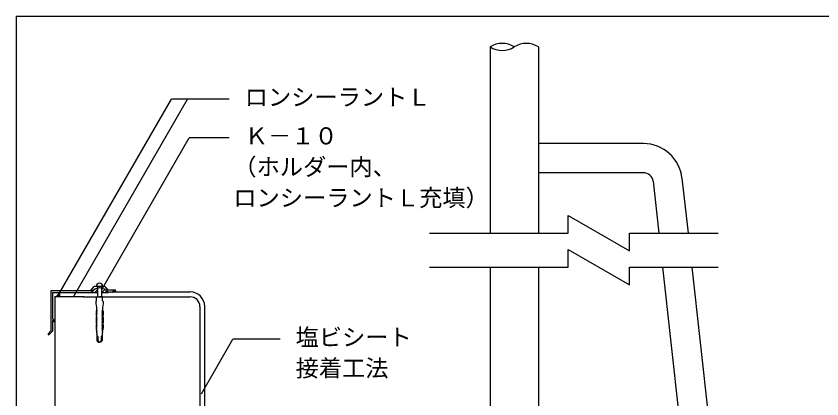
# Model space of a CAD drawing. Units: millimetres, scale not verified. Extents: x -663 to 617, y -983 to 985.
# Drawn here: x -663 to 170, y 589 to 985 of the extents above; entities that cross this region are included whole.
import ezdxf
from ezdxf.enums import TextEntityAlignment as Align

# ---------------------------------------------------------------- set-up
doc = ezdxf.new("R2010")
doc.units = ezdxf.units.MM
doc.header["$LTSCALE"] = 8
for name, color, linetype in [('4-2', 7, 'Continuous'), ('4-3', 3, 'Continuous'), ('4-4', 2, 'Continuous'), ('4-6', 2, 'Continuous'), ('4-7', 7, 'Continuous'), ('4-A', 7, 'Continuous'), ('4-D', 4, 'Continuous'), ('F-7', 1, 'Continuous')]:
    doc.layers.add(name, color=color, linetype=linetype)
doc.styles.add('ＭＳ ゴシック', font='')
doc.styles.get('ＭＳ ゴシック').set_extended_font_data('MS Gothic')

msp = doc.modelspace()

# ---------------------------------------------------------------- linework, layer by layer
at = {"layer": '4-2'}
for p, q in [((-617.6, 694.891), (-622.6, 694.891)), ((-622.6, 694.891), (-622.6, 670.025)), ((-617.6, 699.391), (-617.6, 694.891)), ((-593.224, 694.891), (-482.6, 694.891)), ((-585.272, 699.391), (-578.325, 699.391)), ((-574.325, 699.391), (-567.379, 699.391)), ((-472.6, 684.891), (-472.6, 294.891))]:
    msp.add_line(p, q, dxfattribs=at)
at = {"layer": '4-2', "color": 1}
msp.add_line((-592.6, 694.891), (-617.6, 694.891), dxfattribs=at)
at = {"layer": '4-2'}
for points in [[(-235.1, 760.578), (-91.796, 760.578), (-91.796, 778.826), (-28.583, 742.33), (-28.583, 760.578), (63.227, 760.578)], [(-235.1, 725.578), (-91.796, 725.578), (-91.796, 743.826), (-28.583, 707.33), (-28.583, 725.578), (63.227, 725.578)]]:
    msp.add_lwpolyline(points, dxfattribs=at)
for centre, radius, start, end in [((-160.1, 973.099), 23.56, 237.95638, 302.04362), ((-624.416, 701.936), 7.275, 284.45015, 339.52427), ((-482.6, 684.891), 10, 0, 90)]:
    msp.add_arc(centre, radius, start, end, dxfattribs=at)
at = {"layer": '4-3'}
for p, q in [((-172.6, 953.129), (-172.6, 760.578)), ((-122.6, 953.129), (-122.6, 760.578)), ((-14.04, 853.129), (-122.6, 853.129)), ((-172.6, 725.578), (-172.6, 444.891)), ((-122.6, 725.578), (-122.6, 444.891))]:
    msp.add_line(p, q, dxfattribs=at)
for centre in [(-160.1, 933.158), (-135.1, 933.158)]:
    msp.add_arc(centre, 23.56, 57.95638, 122.04362, dxfattribs=at)
at = {"layer": '4-4', "color": 3}
for p, q in [((-14.04, 823.129), (-122.6, 823.129)), ((25.718, 817.526), (32.017, 760.578)), ((-4.1, 814.228), (1.834, 760.578)), ((5.705, 725.578), (51.928, 307.694)), ((35.888, 725.578), (81.746, 310.992))]:
    msp.add_line(p, q, dxfattribs=at)
at = {"layer": '4-4'}
for p, q in [((-562.534, 699.891), (-482.6, 699.891)), ((-467.6, 307.891), (-467.6, 684.891)), ((-622.6, 673.091), (-622.6, 144.891))]:
    msp.add_line(p, q, dxfattribs=at)
at = {"layer": '4-4', "color": 3}
for radius in [40, 10]:
    msp.add_arc((-14.04, 813.129), radius, 6.31187, 90, dxfattribs=at)
at = {"layer": '4-4'}
msp.add_arc((-482.6, 684.891), 15, 0, 90, dxfattribs=at)
at = {"layer": '4-6'}
for p, q in [((-626.575, 701.091), (-626.575, 659.591)), ((-585.575, 701.091), (-626.575, 701.091)), ((-585.575, 701.091), (-581.825, 705.591)), ((-576.825, 705.591), (-581.825, 705.591)), ((-576.825, 705.591), (-576.325, 705.091)), ((-575.825, 705.591), (-576.325, 705.091)), ((-570.825, 705.591), (-575.825, 705.591)), ((-570.825, 705.591), (-567.659, 701.791)), ((-560.175, 701.791), (-567.659, 701.791)), ((-566.575, 699.891), (-567.254, 699.213)), ((-563.075, 699.391), (-561.775, 700.591)), ((-560.175, 700.591), (-561.775, 700.591)), ((-625.075, 699.391), (-585.272, 699.391)), ((-625.075, 699.391), (-625.075, 672.591)), ((-566.787, 699.68), (-566.977, 699.489)), ((-625.075, 672.591), (-622.792, 670.308)), ((-625.075, 670.17), (-625.075, 659.394)), ((-624.563, 670.382), (-623.641, 669.46)), ((-626.575, 659.591), (-629.399, 656.767)), ((-625.075, 659.394), (-628.551, 655.918))]:
    msp.add_line(p, q, dxfattribs=at)
for points in [[(-565.075, 699.391), (-565.575, 699.891), (-566.075, 699.391), (-566.575, 699.891)], [(-563.075, 699.391), (-563.575, 699.891), (-564.075, 699.391), (-564.575, 699.891), (-565.075, 699.391), (-565.575, 699.891), (-566.075, 699.391)], [(-565.075, 699.391), (-565.575, 699.891), (-566.075, 699.391)]]:
    msp.add_lwpolyline(points, dxfattribs=at)
for centre, radius, start, end in [((-576.325, 692.991), 11, 34.44351, 144.42147), ((-560.175, 701.191), 0.6, 270, 90), ((-624.775, 670.17), 0.3, 45, 180), ((-623.216, 669.884), 0.6, 225, 45), ((-628.975, 656.343), 0.6, 135, 315)]:
    msp.add_arc(centre, radius, start, end, dxfattribs=at)
at = {"layer": '4-7'}
for p, q in [((-573.014, 705.591), (-579.636, 705.591)), ((-578.325, 705.591), (-578.325, 694.891)), ((-574.325, 705.591), (-574.325, 694.891)), ((-579.494, 675.267), (-579.494, 675.267)), ((-579.494, 675.267), (-579.494, 675.267)), ((-573.156, 675.267), (-573.156, 675.267)), ((-573.156, 675.267), (-573.156, 675.267)), ((-579.494, 659.6), (-579.061, 658.775)), ((-573.156, 659.6), (-573.589, 658.775))]:
    msp.add_line(p, q, dxfattribs=at)
for points in [[(-579.325, 690.796), (-579.325, 694.891), (-576.325, 694.891)], [(-573.325, 690.796), (-573.325, 694.891), (-576.325, 694.891)], [(-579.325, 690.796), (-580.075, 689.971), (-580.075, 687.873), (-579.527, 683.755), (-579.285, 683.347), (-579.325, 683.347), (-579.325, 681.533), (-578.892, 680.709)], [(-573.325, 690.796), (-572.575, 689.971), (-572.575, 687.873), (-573.123, 683.755), (-573.365, 683.347), (-573.325, 683.347), (-573.325, 681.533), (-573.758, 680.709)], [(-579.022, 680.461), (-580, 680.461), (-580, 676.228), (-579.499, 675.267), (-579.494, 675.267)], [(-579.494, 675.267), (-579.49, 675.744), (-579.173, 675.761)], [(-578.954, 679.142), (-579.461, 679.967), (-579.461, 680.461)], [(-578.954, 677.575), (-579.461, 678.4), (-579.461, 678.877), (-579.112, 678.895)], [(-579.011, 676.009), (-579.461, 676.833), (-579.461, 677.311), (-579.113, 677.328)], [(-573.697, 679.142), (-573.189, 679.967), (-573.189, 680.461)], [(-573.697, 677.575), (-573.189, 678.4), (-573.189, 678.877), (-573.538, 678.895)], [(-573.64, 676.009), (-573.189, 676.833), (-573.189, 677.311), (-573.537, 677.328)], [(-573.628, 680.461), (-572.65, 680.461), (-572.65, 676.228), (-573.152, 675.267), (-573.156, 675.267)], [(-573.156, 675.267), (-573.16, 675.744), (-573.478, 675.761)], [(-579.461, 674.195), (-580, 674.195), (-580, 668.398), (-579.494, 667.433)], [(-579.494, 667.433), (-579.49, 667.911), (-579.17, 667.928)], [(-578.954, 672.875), (-579.461, 673.7), (-579.461, 674.195)], [(-578.954, 671.309), (-579.461, 672.133), (-579.461, 672.611), (-579.113, 672.628)], [(-578.954, 669.742), (-579.461, 670.567), (-579.461, 671.044), (-579.113, 671.061)], [(-579.011, 668.175), (-579.461, 669), (-579.461, 669.477), (-579.113, 669.495)], [(-573.697, 672.875), (-573.189, 673.7), (-573.189, 674.195)], [(-573.697, 671.309), (-573.189, 672.133), (-573.189, 672.611), (-573.537, 672.628)], [(-573.697, 669.742), (-573.189, 670.567), (-573.189, 671.044), (-573.537, 671.061)], [(-573.639, 668.175), (-573.189, 669), (-573.189, 669.477), (-573.537, 669.495)], [(-573.156, 667.433), (-573.16, 667.911), (-573.481, 667.928)], [(-573.189, 674.195), (-572.65, 674.195), (-572.65, 668.398), (-573.156, 667.433)], [(-579.461, 666.361), (-580, 666.361), (-580, 663.113), (-579.494, 659.6), (-579.494, 660.077), (-579.185, 660.095)], [(-579.04, 660.342), (-579.491, 661.167), (-579.489, 661.644), (-579.167, 661.661)], [(-579.018, 661.909), (-579.482, 662.733), (-579.478, 663.211), (-579.143, 663.228)], [(-578.986, 663.475), (-579.466, 664.3), (-579.461, 664.777), (-579.113, 664.795)], [(-578.954, 665.042), (-579.461, 665.867), (-579.461, 666.361)], [(-579.191, 658.528), (-579.325, 658.528), (-579.325, 657.745), (-579.175, 657.745), (-579.175, 656.137), (-579.169, 656.137)], [(-573.697, 665.042), (-573.189, 665.867), (-573.189, 666.361)], [(-573.664, 663.475), (-573.184, 664.3), (-573.189, 664.777), (-573.537, 664.795)], [(-573.632, 661.909), (-573.168, 662.733), (-573.172, 663.211), (-573.507, 663.228)], [(-573.61, 660.342), (-573.159, 661.167), (-573.161, 661.644), (-573.484, 661.661)], [(-573.46, 658.528), (-573.325, 658.528), (-573.325, 657.745), (-573.475, 657.745), (-573.475, 656.137), (-573.482, 656.137)], [(-573.189, 666.361), (-572.65, 666.361), (-572.65, 663.113), (-573.156, 659.6), (-573.157, 660.077), (-573.465, 660.095)], [(-579.118, 655.807), (-579.118, 649.857), (-578.678, 649.205), (-577.675, 647.891), (-577.526, 647.891), (-578.611, 649.857), (-578.611, 653.828)], [(-578.028, 653.828), (-578.028, 649.857), (-576.942, 647.891), (-576.325, 647.891)], [(-574.623, 653.828), (-574.623, 649.857), (-575.708, 647.891), (-576.325, 647.891)], [(-573.532, 655.807), (-573.532, 649.857), (-573.972, 649.205), (-574.975, 647.891), (-575.125, 647.891), (-574.039, 649.857), (-574.039, 653.828)]]:
    msp.add_lwpolyline(points, dxfattribs=at)
msp.add_arc((-576.325, 705.591), 3.311, 0, 180, dxfattribs=at)
for centre, major_axis, start_param, end_param in [((-579.516, 674.731), (0, -0.536), 0.0442118, 3.0973809), ((-579.218, 675.985), (0, -0.229), 0.2312026, 1.6765256), ((-579.161, 679.118), (0, -0.229), 0.2312026, 1.6765256), ((-579.161, 677.551), (0, -0.229), 0.2312026, 1.6765256), ((-579.033, 680.633), (0, -0.172), 0.06848, 2.1628795), ((-573.618, 680.633), (0, -0.172), 4.1203058, 6.2147054), ((-573.489, 679.118), (0, -0.229), 4.6066597, 6.0519827), ((-573.489, 677.551), (0, -0.229), 4.6066597, 6.0519827), ((-573.432, 675.985), (0, -0.229), 4.6066597, 6.0519827), ((-573.135, 674.731), (0, -0.536), 3.1858044, 6.2389735), ((-579.516, 666.897), (0, -0.536), 0.0442118, 3.0973809), ((-579.218, 668.151), (0, -0.229), 0.2312026, 1.6765256), ((-579.161, 672.851), (0, -0.229), 0.2312026, 1.6765256), ((-579.161, 671.285), (0, -0.229), 0.2312026, 1.6765256), ((-579.161, 669.718), (0, -0.229), 0.2312026, 1.6765256), ((-573.489, 672.851), (0, -0.229), 4.6066597, 6.0519827), ((-573.489, 671.285), (0, -0.229), 4.6066597, 6.0519827), ((-573.489, 669.718), (0, -0.229), 4.6066597, 6.0519827), ((-573.432, 668.151), (0, -0.229), 4.6066597, 6.0519827), ((-573.135, 666.897), (0, -0.536), 3.1858044, 6.2389735), ((-579.248, 660.318), (0, -0.229), 0.2312026, 1.6765256), ((-579.204, 658.701), (0, -0.174), 0.0818475, 2.1771705), ((-579.225, 661.885), (0, -0.229), 0.2312026, 1.6765256), ((-579.193, 663.451), (0, -0.229), 0.2312026, 1.6765256), ((-579.161, 665.018), (0, -0.229), 0.2312026, 1.6765256), ((-573.489, 665.018), (0, -0.229), 4.6066597, 6.0519827), ((-573.457, 663.451), (0, -0.229), 4.6066597, 6.0519827), ((-573.425, 661.885), (0, -0.229), 4.6066597, 6.0519827), ((-573.403, 660.318), (0, -0.229), 4.6066597, 6.0519827), ((-573.447, 658.701), (0, -0.174), 4.1060148, 6.2013378), ((-579.845, 655.843), (0, -0.8), 1.5261677, 1.947508), ((-578.319, 653.818), (0, -0.321), 1.5390306, 4.6806232), ((-574.331, 653.818), (0, -0.321), 1.6025621, 4.7441547), ((-572.805, 655.843), (0, -0.8), 4.3356773, 4.7570176)]:
    msp.add_ellipse(centre, major_axis=major_axis, ratio=0.909574, start_param=start_param, end_param=end_param, dxfattribs=at)
at = {"layer": '4-A'}
for p, q in [((-618.297, 697.634), (-501.992, 899.081)), ((-603.239, 694.891), (-485.35, 899.081)), ((-442.216, 899.081), (-501.992, 899.081)), ((-574.105, 702.298), (-483.586, 859.081)), ((-442.216, 859.081), (-483.586, 859.081)), ((-470.955, 594.682), (-438.393, 651.081)), ((-389.671, 651.081), (-438.393, 651.081))]:
    msp.add_line(p, q, dxfattribs=at)
at = {"layer": '4-D'}
for p, q in [((-584.542, 699.391), (-580.971, 702.962)), ((-581.006, 699.391), (-578.325, 702.072)), ((-574.325, 702.537), (-573.296, 703.566)), ((-573.935, 699.391), (-570.815, 702.512)), ((-570.4, 699.391), (-568.788, 701.003)), ((-622.152, 695.022), (-622.022, 694.891)), ((-621.151, 695.435), (-620.607, 694.891)), ((-620.264, 695.962), (-619.193, 694.891)), ((-619.48, 696.592), (-617.779, 694.891)), ((-618.793, 697.32), (-617.6, 696.127)), ((-618.206, 698.146), (-617.6, 697.541)), ((-617.725, 699.08), (-617.6, 698.955))]:
    msp.add_line(p, q, dxfattribs=at)
at = {"layer": 'F-7'}
for q in [(617.4, 984.891), (-662.6, 40.891)]:
    msp.add_line((-662.6, 984.891), q, dxfattribs=at)

# ---------------------------------------------------------------- texts
at = {"layer": '4-A', "style": 'ＭＳ ゴシック'}
for s, p in [('ロンシーラントＬ', (-426.216, 887.081)), ('Ｋ－１０', (-426.216, 847.081)), ('（ホルダー内、', (-438.009, 815.081)), ('ロンシーラントＬ充填）', (-438.009, 783.081)), ('塩ビシート', (-373.671, 639.081)), ('接着工法', (-373.671, 607.081))]:
    msp.add_text(s, height=17.6, dxfattribs=at).set_placement(p, align=Align.BOTTOM_LEFT)

doc.saveas('drawing.dxf')
